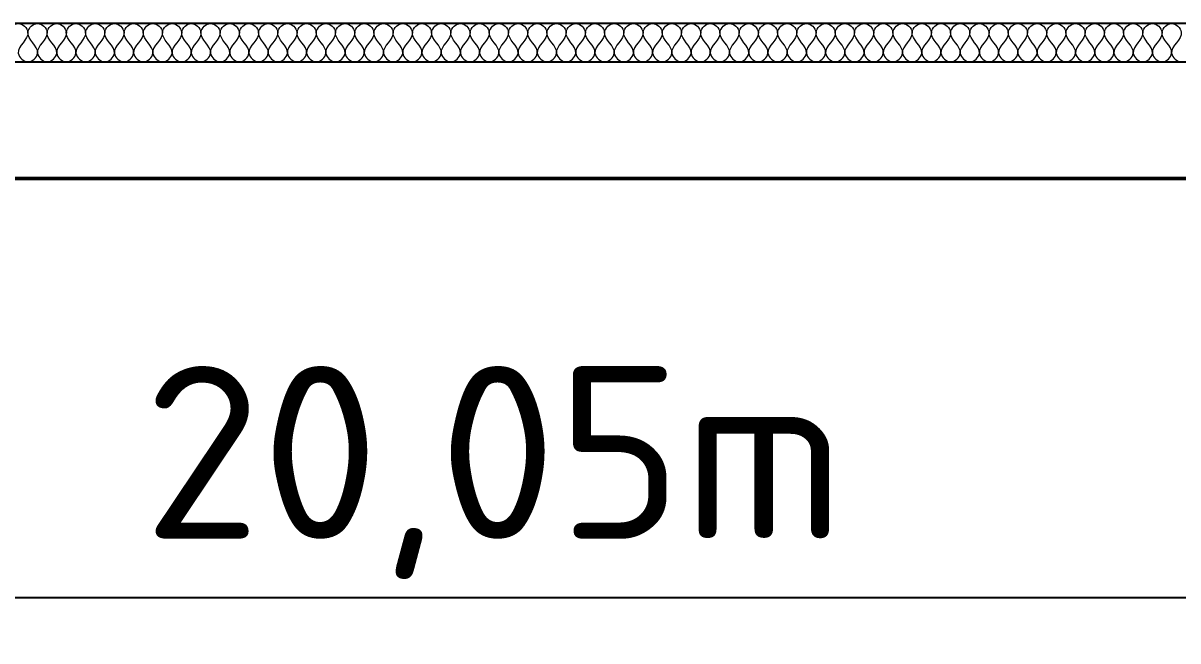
# Model space of a CAD drawing. Header units: metres. Extents: x 125 to 1179, y 511 to 749.
# Drawn here: x 225.71 to 259.13, y 514.44 to 532.32 of the extents above; entities that cross this region are included whole.
import ezdxf

# ---------------------------------------------------------------- set-up
doc = ezdxf.new("R2010")
doc.units = ezdxf.units.M
doc.layers.add('Text18', color=8, linetype='Continuous', lineweight=18)
doc.styles.get("Standard").update_dxf_attribs({"font": 'arial.ttf'})
doc.dimstyles.new('ISO-25', dxfattribs={"dimtxt": 2.5, "dimasz": 2.5, "dimexe": 1.25, "dimexo": 0.625, "dimtad": 1, "dimtxsty": 'Standard', "dimcen": 2.5, "dimadec": 0, "dimazin": 0, "dimtfac": 1, "dimtmove": 0, "dimatfit": 3, "dimfxl": 1, "dimarcsym": 0})

# ---------------------------------------------------------------- blocks, each defined once
blk = doc.blocks.new('*D5')
at = {"color": 0, "lineweight": -2, "transparency": 16777216}
for p, q in [((339.624, 531.699), (339.624, 514.439)), ((139.062, 530.575), (139.062, 514.439)), ((337.124, 515.689), (141.562, 515.689))]:
    blk.add_line(p, q, dxfattribs=at)
at = {"color": 0, "transparency": 16777216}
for points in [[(141.562, 516.105), (141.562, 515.272), (139.062, 515.689)], [(337.124, 516.105), (337.124, 515.272), (339.624, 515.689)]]:
    blk.add_solid(points, dxfattribs=at)
at = {"layer": 'Defpoints', "color": 0, "transparency": 16777216}
for p in [(339.624, 532.324), (139.062, 531.2), (139.062, 515.689)]:
    blk.add_point(p, dxfattribs=at)
at = {"color": 0, "transparency": 16777216, "insert": (239.343, 519.314), "char_height": 2.5, "attachment_point": 5}
blk.add_mtext('{\\fISOCPEUR|b0|i0|c0|p34;\\H2x;20,05m}', dxfattribs=at)

msp = doc.modelspace()

# ---------------------------------------------------------------- linework, layer by layer
for p, q in [((140.186, 532.324), (339.062, 532.324)), ((139.062, 531.2), (360.529, 531.2))]:
    msp.add_line(p, q)
at = {"lineweight": 50}
msp.add_line((361.652, 527.829), (135.692, 527.829), dxfattribs=at)
at = {"layer": 'Text18', "color": 0, "ltscale": 0.5}
for points, knots in [([(225.292, 532.062), (225.309, 532.182), (225.57, 532.443), (226.068, 531.948), (225.347, 531.564), (225.724, 531.201), (225.849, 531.2)], [2.217326, 2.217326, 2.217326, 2.217326, 2.553667, 2.890008, 3.49416, 3.830501, 3.830501, 3.830501, 3.830501]), ([(225.849, 532.062), (225.865, 532.182), (226.127, 532.443), (226.624, 531.948), (225.904, 531.564), (226.28, 531.201), (226.405, 531.2)], [2.217326, 2.217326, 2.217326, 2.217326, 2.553667, 2.890008, 3.49416, 3.830501, 3.830501, 3.830501, 3.830501]), ([(226.405, 532.062), (226.422, 532.182), (226.683, 532.443), (227.18, 531.948), (226.46, 531.564), (226.837, 531.201), (226.961, 531.2)], [2.217326, 2.217326, 2.217326, 2.217326, 2.553667, 2.890008, 3.49416, 3.830501, 3.830501, 3.830501, 3.830501]), ([(226.961, 532.062), (226.978, 532.182), (227.239, 532.443), (227.737, 531.948), (227.016, 531.564), (227.393, 531.201), (227.518, 531.2)], [2.217326, 2.217326, 2.217326, 2.217326, 2.553667, 2.890008, 3.49416, 3.830501, 3.830501, 3.830501, 3.830501]), ([(227.518, 532.062), (227.534, 532.182), (227.796, 532.443), (228.293, 531.948), (227.572, 531.564), (227.949, 531.201), (228.074, 531.2)], [2.217326, 2.217326, 2.217326, 2.217326, 2.553667, 2.890008, 3.49416, 3.830501, 3.830501, 3.830501, 3.830501]), ([(228.074, 532.062), (228.091, 532.182), (228.352, 532.443), (228.849, 531.948), (228.129, 531.564), (228.506, 531.201), (228.63, 531.2)], [2.217326, 2.217326, 2.217326, 2.217326, 2.553667, 2.890008, 3.49416, 3.830501, 3.830501, 3.830501, 3.830501]), ([(228.63, 532.062), (228.647, 532.182), (228.908, 532.443), (229.406, 531.948), (228.685, 531.564), (229.062, 531.201), (229.187, 531.2)], [2.217326, 2.217326, 2.217326, 2.217326, 2.553667, 2.890008, 3.49416, 3.830501, 3.830501, 3.830501, 3.830501]), ([(229.187, 532.062), (229.203, 532.182), (229.465, 532.443), (229.962, 531.948), (229.241, 531.564), (229.618, 531.201), (229.743, 531.2)], [2.217326, 2.217326, 2.217326, 2.217326, 2.553667, 2.890008, 3.49416, 3.830501, 3.830501, 3.830501, 3.830501]), ([(229.743, 532.062), (229.76, 532.182), (230.021, 532.443), (230.518, 531.948), (229.798, 531.564), (230.175, 531.201), (230.299, 531.2)], [2.217326, 2.217326, 2.217326, 2.217326, 2.553667, 2.890008, 3.49416, 3.830501, 3.830501, 3.830501, 3.830501]), ([(230.299, 532.062), (230.316, 532.182), (230.577, 532.443), (231.075, 531.948), (230.354, 531.564), (230.731, 531.201), (230.856, 531.2)], [2.217326, 2.217326, 2.217326, 2.217326, 2.553667, 2.890008, 3.49416, 3.830501, 3.830501, 3.830501, 3.830501]), ([(230.856, 532.062), (230.872, 532.182), (231.134, 532.443), (231.631, 531.948), (230.91, 531.564), (231.287, 531.201), (231.412, 531.2)], [2.217326, 2.217326, 2.217326, 2.217326, 2.553667, 2.890008, 3.49416, 3.830501, 3.830501, 3.830501, 3.830501]), ([(231.412, 532.062), (231.429, 532.182), (231.69, 532.443), (232.187, 531.948), (231.467, 531.564), (231.844, 531.201), (231.968, 531.2)], [2.217326, 2.217326, 2.217326, 2.217326, 2.553667, 2.890008, 3.49416, 3.830501, 3.830501, 3.830501, 3.830501]), ([(231.968, 532.062), (231.985, 532.182), (232.246, 532.443), (232.744, 531.948), (232.023, 531.564), (232.4, 531.201), (232.525, 531.2)], [2.217326, 2.217326, 2.217326, 2.217326, 2.553667, 2.890008, 3.49416, 3.830501, 3.830501, 3.830501, 3.830501]), ([(232.525, 532.062), (232.541, 532.182), (232.803, 532.443), (233.3, 531.948), (232.579, 531.564), (232.956, 531.201), (233.081, 531.2)], [2.217326, 2.217326, 2.217326, 2.217326, 2.553667, 2.890008, 3.49416, 3.830501, 3.830501, 3.830501, 3.830501]), ([(233.081, 532.062), (233.098, 532.182), (233.359, 532.443), (233.856, 531.948), (233.136, 531.564), (233.513, 531.201), (233.637, 531.2)], [2.217326, 2.217326, 2.217326, 2.217326, 2.553667, 2.890008, 3.49416, 3.830501, 3.830501, 3.830501, 3.830501]), ([(233.637, 532.062), (233.654, 532.182), (233.915, 532.443), (234.413, 531.948), (233.692, 531.564), (234.069, 531.201), (234.194, 531.2)], [2.217326, 2.217326, 2.217326, 2.217326, 2.553667, 2.890008, 3.49416, 3.830501, 3.830501, 3.830501, 3.830501]), ([(234.194, 532.062), (234.21, 532.182), (234.472, 532.443), (234.969, 531.948), (234.248, 531.564), (234.625, 531.201), (234.75, 531.2)], [2.217326, 2.217326, 2.217326, 2.217326, 2.553667, 2.890008, 3.49416, 3.830501, 3.830501, 3.830501, 3.830501]), ([(234.75, 532.062), (234.767, 532.182), (235.028, 532.443), (235.525, 531.948), (234.805, 531.564), (235.182, 531.201), (235.306, 531.2)], [2.217326, 2.217326, 2.217326, 2.217326, 2.553667, 2.890008, 3.49416, 3.830501, 3.830501, 3.830501, 3.830501]), ([(235.306, 532.062), (235.323, 532.182), (235.584, 532.443), (236.082, 531.948), (235.361, 531.564), (235.738, 531.201), (235.863, 531.2)], [2.217326, 2.217326, 2.217326, 2.217326, 2.553667, 2.890008, 3.49416, 3.830501, 3.830501, 3.830501, 3.830501]), ([(235.863, 532.062), (235.879, 532.182), (236.141, 532.443), (236.638, 531.948), (235.917, 531.564), (236.294, 531.201), (236.419, 531.2)], [2.217326, 2.217326, 2.217326, 2.217326, 2.553667, 2.890008, 3.49416, 3.830501, 3.830501, 3.830501, 3.830501]), ([(236.419, 532.062), (236.436, 532.182), (236.697, 532.443), (237.194, 531.948), (236.474, 531.564), (236.851, 531.201), (236.975, 531.2)], [2.217326, 2.217326, 2.217326, 2.217326, 2.553667, 2.890008, 3.49416, 3.830501, 3.830501, 3.830501, 3.830501]), ([(236.975, 532.062), (236.992, 532.182), (237.253, 532.443), (237.751, 531.948), (237.03, 531.564), (237.407, 531.201), (237.532, 531.2)], [2.217326, 2.217326, 2.217326, 2.217326, 2.553667, 2.890008, 3.49416, 3.830501, 3.830501, 3.830501, 3.830501]), ([(237.532, 532.062), (237.548, 532.182), (237.81, 532.443), (238.307, 531.948), (237.586, 531.564), (237.963, 531.201), (238.088, 531.2)], [2.217326, 2.217326, 2.217326, 2.217326, 2.553667, 2.890008, 3.49416, 3.830501, 3.830501, 3.830501, 3.830501]), ([(238.088, 532.062), (238.105, 532.182), (238.366, 532.443), (238.863, 531.948), (238.143, 531.564), (238.52, 531.201), (238.644, 531.2)], [2.217326, 2.217326, 2.217326, 2.217326, 2.553667, 2.890008, 3.49416, 3.830501, 3.830501, 3.830501, 3.830501]), ([(238.644, 532.062), (238.661, 532.182), (238.922, 532.443), (239.42, 531.948), (238.699, 531.564), (239.076, 531.201), (239.201, 531.2)], [2.217326, 2.217326, 2.217326, 2.217326, 2.553667, 2.890008, 3.49416, 3.830501, 3.830501, 3.830501, 3.830501]), ([(239.201, 532.062), (239.217, 532.182), (239.478, 532.443), (239.976, 531.948), (239.255, 531.564), (239.632, 531.201), (239.757, 531.2)], [2.217326, 2.217326, 2.217326, 2.217326, 2.553667, 2.890008, 3.49416, 3.830501, 3.830501, 3.830501, 3.830501]), ([(239.757, 532.062), (239.773, 532.182), (240.035, 532.443), (240.532, 531.948), (239.812, 531.564), (240.188, 531.201), (240.313, 531.2)], [2.217326, 2.217326, 2.217326, 2.217326, 2.553667, 2.890008, 3.49416, 3.830501, 3.830501, 3.830501, 3.830501]), ([(240.313, 532.062), (240.33, 532.182), (240.591, 532.443), (241.089, 531.948), (240.368, 531.564), (240.745, 531.201), (240.869, 531.2)], [2.217326, 2.217326, 2.217326, 2.217326, 2.553667, 2.890008, 3.49416, 3.830501, 3.830501, 3.830501, 3.830501]), ([(240.869, 532.062), (240.886, 532.182), (241.147, 532.443), (241.645, 531.948), (240.924, 531.564), (241.301, 531.201), (241.426, 531.2)], [2.217326, 2.217326, 2.217326, 2.217326, 2.553667, 2.890008, 3.49416, 3.830501, 3.830501, 3.830501, 3.830501]), ([(241.426, 532.062), (241.442, 532.182), (241.704, 532.443), (242.201, 531.948), (241.481, 531.564), (241.857, 531.201), (241.982, 531.2)], [2.217326, 2.217326, 2.217326, 2.217326, 2.553667, 2.890008, 3.49416, 3.830501, 3.830501, 3.830501, 3.830501]), ([(241.982, 532.062), (241.999, 532.182), (242.26, 532.443), (242.758, 531.948), (242.037, 531.564), (242.414, 531.201), (242.538, 531.2)], [2.217326, 2.217326, 2.217326, 2.217326, 2.553667, 2.890008, 3.49416, 3.830501, 3.830501, 3.830501, 3.830501]), ([(242.538, 532.062), (242.555, 532.182), (242.816, 532.443), (243.314, 531.948), (242.593, 531.564), (242.97, 531.201), (243.095, 531.2)], [2.217326, 2.217326, 2.217326, 2.217326, 2.553667, 2.890008, 3.49416, 3.830501, 3.830501, 3.830501, 3.830501]), ([(243.095, 532.062), (243.111, 532.182), (243.373, 532.443), (243.87, 531.948), (243.15, 531.564), (243.526, 531.201), (243.651, 531.2)], [2.217326, 2.217326, 2.217326, 2.217326, 2.553667, 2.890008, 3.49416, 3.830501, 3.830501, 3.830501, 3.830501]), ([(243.651, 532.062), (243.668, 532.182), (243.929, 532.443), (244.426, 531.948), (243.706, 531.564), (244.083, 531.201), (244.207, 531.2)], [2.217326, 2.217326, 2.217326, 2.217326, 2.553667, 2.890008, 3.49416, 3.830501, 3.830501, 3.830501, 3.830501]), ([(244.207, 532.062), (244.224, 532.182), (244.485, 532.443), (244.983, 531.948), (244.262, 531.564), (244.639, 531.201), (244.764, 531.2)], [2.217326, 2.217326, 2.217326, 2.217326, 2.553667, 2.890008, 3.49416, 3.830501, 3.830501, 3.830501, 3.830501]), ([(244.764, 532.062), (244.78, 532.182), (245.042, 532.443), (245.539, 531.948), (244.818, 531.564), (245.195, 531.201), (245.32, 531.2)], [2.217326, 2.217326, 2.217326, 2.217326, 2.553667, 2.890008, 3.49416, 3.830501, 3.830501, 3.830501, 3.830501]), ([(245.32, 532.062), (245.337, 532.182), (245.598, 532.443), (246.095, 531.948), (245.375, 531.564), (245.752, 531.201), (245.876, 531.2)], [2.217326, 2.217326, 2.217326, 2.217326, 2.553667, 2.890008, 3.49416, 3.830501, 3.830501, 3.830501, 3.830501]), ([(245.876, 532.062), (245.893, 532.182), (246.154, 532.443), (246.652, 531.948), (245.931, 531.564), (246.308, 531.201), (246.433, 531.2)], [2.217326, 2.217326, 2.217326, 2.217326, 2.553667, 2.890008, 3.49416, 3.830501, 3.830501, 3.830501, 3.830501]), ([(246.433, 532.062), (246.449, 532.182), (246.711, 532.443), (247.208, 531.948), (246.487, 531.564), (246.864, 531.201), (246.989, 531.2)], [2.217326, 2.217326, 2.217326, 2.217326, 2.553667, 2.890008, 3.49416, 3.830501, 3.830501, 3.830501, 3.830501]), ([(246.989, 532.062), (247.006, 532.182), (247.267, 532.443), (247.764, 531.948), (247.044, 531.564), (247.421, 531.201), (247.545, 531.2)], [2.217326, 2.217326, 2.217326, 2.217326, 2.553667, 2.890008, 3.49416, 3.830501, 3.830501, 3.830501, 3.830501]), ([(247.545, 532.062), (247.562, 532.182), (247.823, 532.443), (248.321, 531.948), (247.6, 531.564), (247.977, 531.201), (248.102, 531.2)], [2.217326, 2.217326, 2.217326, 2.217326, 2.553667, 2.890008, 3.49416, 3.830501, 3.830501, 3.830501, 3.830501]), ([(248.102, 532.062), (248.118, 532.182), (248.38, 532.443), (248.877, 531.948), (248.156, 531.564), (248.533, 531.201), (248.658, 531.2)], [2.217326, 2.217326, 2.217326, 2.217326, 2.553667, 2.890008, 3.49416, 3.830501, 3.830501, 3.830501, 3.830501]), ([(248.658, 532.062), (248.675, 532.182), (248.936, 532.443), (249.433, 531.948), (248.713, 531.564), (249.09, 531.201), (249.214, 531.2)], [2.217326, 2.217326, 2.217326, 2.217326, 2.553667, 2.890008, 3.49416, 3.830501, 3.830501, 3.830501, 3.830501]), ([(249.214, 532.062), (249.231, 532.182), (249.492, 532.443), (249.99, 531.948), (249.269, 531.564), (249.646, 531.201), (249.771, 531.2)], [2.217326, 2.217326, 2.217326, 2.217326, 2.553667, 2.890008, 3.49416, 3.830501, 3.830501, 3.830501, 3.830501]), ([(249.771, 532.062), (249.787, 532.182), (250.049, 532.443), (250.546, 531.948), (249.825, 531.564), (250.202, 531.201), (250.327, 531.2)], [2.217326, 2.217326, 2.217326, 2.217326, 2.553667, 2.890008, 3.49416, 3.830501, 3.830501, 3.830501, 3.830501]), ([(250.327, 532.062), (250.344, 532.182), (250.605, 532.443), (251.102, 531.948), (250.382, 531.564), (250.759, 531.201), (250.883, 531.2)], [2.217326, 2.217326, 2.217326, 2.217326, 2.553667, 2.890008, 3.49416, 3.830501, 3.830501, 3.830501, 3.830501]), ([(250.883, 532.062), (250.9, 532.182), (251.161, 532.443), (251.659, 531.948), (250.938, 531.564), (251.315, 531.201), (251.44, 531.2)], [2.217326, 2.217326, 2.217326, 2.217326, 2.553667, 2.890008, 3.49416, 3.830501, 3.830501, 3.830501, 3.830501]), ([(251.44, 532.062), (251.456, 532.182), (251.718, 532.443), (252.215, 531.948), (251.494, 531.564), (251.871, 531.201), (251.996, 531.2)], [2.217326, 2.217326, 2.217326, 2.217326, 2.553667, 2.890008, 3.49416, 3.830501, 3.830501, 3.830501, 3.830501]), ([(251.996, 532.062), (252.013, 532.182), (252.274, 532.443), (252.771, 531.948), (252.051, 531.564), (252.428, 531.201), (252.552, 531.2)], [2.217326, 2.217326, 2.217326, 2.217326, 2.553667, 2.890008, 3.49416, 3.830501, 3.830501, 3.830501, 3.830501]), ([(252.552, 532.062), (252.569, 532.182), (252.83, 532.443), (253.328, 531.948), (252.607, 531.564), (252.984, 531.201), (253.109, 531.2)], [2.217326, 2.217326, 2.217326, 2.217326, 2.553667, 2.890008, 3.49416, 3.830501, 3.830501, 3.830501, 3.830501]), ([(253.109, 532.062), (253.125, 532.182), (253.387, 532.443), (253.884, 531.948), (253.163, 531.564), (253.54, 531.201), (253.665, 531.2)], [2.217326, 2.217326, 2.217326, 2.217326, 2.553667, 2.890008, 3.49416, 3.830501, 3.830501, 3.830501, 3.830501]), ([(253.665, 532.062), (253.682, 532.182), (253.943, 532.443), (254.44, 531.948), (253.72, 531.564), (254.097, 531.201), (254.221, 531.2)], [2.217326, 2.217326, 2.217326, 2.217326, 2.553667, 2.890008, 3.49416, 3.830501, 3.830501, 3.830501, 3.830501]), ([(254.221, 532.062), (254.238, 532.182), (254.499, 532.443), (254.997, 531.948), (254.276, 531.564), (254.653, 531.201), (254.778, 531.2)], [2.217326, 2.217326, 2.217326, 2.217326, 2.553667, 2.890008, 3.49416, 3.830501, 3.830501, 3.830501, 3.830501]), ([(254.778, 532.062), (254.794, 532.182), (255.056, 532.443), (255.553, 531.948), (254.832, 531.564), (255.209, 531.201), (255.334, 531.2)], [2.217326, 2.217326, 2.217326, 2.217326, 2.553667, 2.890008, 3.49416, 3.830501, 3.830501, 3.830501, 3.830501]), ([(255.334, 532.062), (255.351, 532.182), (255.612, 532.443), (256.109, 531.948), (255.389, 531.564), (255.766, 531.201), (255.89, 531.2)], [2.217326, 2.217326, 2.217326, 2.217326, 2.553667, 2.890008, 3.49416, 3.830501, 3.830501, 3.830501, 3.830501]), ([(255.89, 532.062), (255.907, 532.182), (256.168, 532.443), (256.666, 531.948), (255.945, 531.564), (256.322, 531.201), (256.447, 531.2)], [2.217326, 2.217326, 2.217326, 2.217326, 2.553667, 2.890008, 3.49416, 3.830501, 3.830501, 3.830501, 3.830501]), ([(256.447, 532.062), (256.463, 532.182), (256.724, 532.443), (257.222, 531.948), (256.501, 531.564), (256.878, 531.201), (257.003, 531.2)], [2.217326, 2.217326, 2.217326, 2.217326, 2.553667, 2.890008, 3.49416, 3.830501, 3.830501, 3.830501, 3.830501]), ([(257.003, 532.062), (257.019, 532.182), (257.281, 532.443), (257.778, 531.948), (257.058, 531.564), (257.434, 531.201), (257.559, 531.2)], [2.217326, 2.217326, 2.217326, 2.217326, 2.553667, 2.890008, 3.49416, 3.830501, 3.830501, 3.830501, 3.830501]), ([(257.559, 532.062), (257.576, 532.182), (257.837, 532.443), (258.335, 531.948), (257.614, 531.564), (257.991, 531.201), (258.115, 531.2)], [2.217326, 2.217326, 2.217326, 2.217326, 2.553667, 2.890008, 3.49416, 3.830501, 3.830501, 3.830501, 3.830501]), ([(258.115, 532.062), (258.132, 532.182), (258.393, 532.443), (258.891, 531.948), (258.17, 531.564), (258.547, 531.201), (258.672, 531.2)], [2.217326, 2.217326, 2.217326, 2.217326, 2.553667, 2.890008, 3.49416, 3.830501, 3.830501, 3.830501, 3.830501]), ([(258.672, 532.062), (258.688, 532.182), (258.95, 532.443), (259.447, 531.948), (258.727, 531.564), (259.103, 531.201), (259.228, 531.2)], [2.217326, 2.217326, 2.217326, 2.217326, 2.553667, 2.890008, 3.49416, 3.830501, 3.830501, 3.830501, 3.830501]), ([(225.849, 531.2), (225.98, 531.201), (226.345, 531.564), (225.819, 531.847), (225.849, 532.062)], [1.2768335, 1.2768335, 1.2768335, 1.2768335, 1.6131741, 2.2173264, 2.2173264, 2.2173264, 2.2173264]), ([(226.405, 531.2), (226.536, 531.201), (226.901, 531.564), (226.375, 531.847), (226.405, 532.062)], [1.2768335, 1.2768335, 1.2768335, 1.2768335, 1.6131741, 2.2173264, 2.2173264, 2.2173264, 2.2173264]), ([(226.961, 531.2), (227.092, 531.201), (227.458, 531.564), (226.932, 531.847), (226.961, 532.062)], [1.2768335, 1.2768335, 1.2768335, 1.2768335, 1.6131741, 2.2173264, 2.2173264, 2.2173264, 2.2173264]), ([(227.518, 531.2), (227.648, 531.201), (228.014, 531.564), (227.488, 531.847), (227.518, 532.062)], [1.2768335, 1.2768335, 1.2768335, 1.2768335, 1.6131741, 2.2173264, 2.2173264, 2.2173264, 2.2173264]), ([(228.074, 531.2), (228.205, 531.201), (228.57, 531.564), (228.044, 531.847), (228.074, 532.062)], [1.2768335, 1.2768335, 1.2768335, 1.2768335, 1.6131741, 2.2173264, 2.2173264, 2.2173264, 2.2173264]), ([(228.63, 531.2), (228.761, 531.201), (229.127, 531.564), (228.6, 531.847), (228.63, 532.062)], [1.2768335, 1.2768335, 1.2768335, 1.2768335, 1.6131741, 2.2173264, 2.2173264, 2.2173264, 2.2173264]), ([(229.187, 531.2), (229.317, 531.201), (229.683, 531.564), (229.157, 531.847), (229.187, 532.062)], [1.2768335, 1.2768335, 1.2768335, 1.2768335, 1.6131741, 2.2173264, 2.2173264, 2.2173264, 2.2173264]), ([(229.743, 531.2), (229.874, 531.201), (230.239, 531.564), (229.713, 531.847), (229.743, 532.062)], [1.2768335, 1.2768335, 1.2768335, 1.2768335, 1.6131741, 2.2173264, 2.2173264, 2.2173264, 2.2173264]), ([(230.299, 531.2), (230.43, 531.201), (230.796, 531.564), (230.269, 531.847), (230.299, 532.062)], [1.2768335, 1.2768335, 1.2768335, 1.2768335, 1.6131741, 2.2173264, 2.2173264, 2.2173264, 2.2173264]), ([(230.856, 531.2), (230.986, 531.201), (231.352, 531.564), (230.826, 531.847), (230.856, 532.062)], [1.2768335, 1.2768335, 1.2768335, 1.2768335, 1.6131741, 2.2173264, 2.2173264, 2.2173264, 2.2173264]), ([(231.412, 531.2), (231.543, 531.201), (231.908, 531.564), (231.382, 531.847), (231.412, 532.062)], [1.2768335, 1.2768335, 1.2768335, 1.2768335, 1.6131741, 2.2173264, 2.2173264, 2.2173264, 2.2173264]), ([(231.968, 531.2), (232.099, 531.201), (232.465, 531.564), (231.938, 531.847), (231.968, 532.062)], [1.2768335, 1.2768335, 1.2768335, 1.2768335, 1.6131741, 2.2173264, 2.2173264, 2.2173264, 2.2173264]), ([(232.525, 531.2), (232.655, 531.201), (233.021, 531.564), (232.495, 531.847), (232.525, 532.062)], [1.2768335, 1.2768335, 1.2768335, 1.2768335, 1.6131741, 2.2173264, 2.2173264, 2.2173264, 2.2173264]), ([(233.081, 531.2), (233.212, 531.201), (233.577, 531.564), (233.051, 531.847), (233.081, 532.062)], [1.2768335, 1.2768335, 1.2768335, 1.2768335, 1.6131741, 2.2173264, 2.2173264, 2.2173264, 2.2173264]), ([(233.637, 531.2), (233.768, 531.201), (234.134, 531.564), (233.607, 531.847), (233.637, 532.062)], [1.2768335, 1.2768335, 1.2768335, 1.2768335, 1.6131741, 2.2173264, 2.2173264, 2.2173264, 2.2173264]), ([(234.194, 531.2), (234.324, 531.201), (234.69, 531.564), (234.164, 531.847), (234.194, 532.062)], [1.2768335, 1.2768335, 1.2768335, 1.2768335, 1.6131741, 2.2173264, 2.2173264, 2.2173264, 2.2173264]), ([(234.75, 531.2), (234.881, 531.201), (235.246, 531.564), (234.72, 531.847), (234.75, 532.062)], [1.2768335, 1.2768335, 1.2768335, 1.2768335, 1.6131741, 2.2173264, 2.2173264, 2.2173264, 2.2173264]), ([(235.306, 531.2), (235.437, 531.201), (235.803, 531.564), (235.276, 531.847), (235.306, 532.062)], [1.2768335, 1.2768335, 1.2768335, 1.2768335, 1.6131741, 2.2173264, 2.2173264, 2.2173264, 2.2173264]), ([(235.863, 531.2), (235.993, 531.201), (236.359, 531.564), (235.833, 531.847), (235.863, 532.062)], [1.2768335, 1.2768335, 1.2768335, 1.2768335, 1.6131741, 2.2173264, 2.2173264, 2.2173264, 2.2173264]), ([(236.419, 531.2), (236.55, 531.201), (236.915, 531.564), (236.389, 531.847), (236.419, 532.062)], [1.2768335, 1.2768335, 1.2768335, 1.2768335, 1.6131741, 2.2173264, 2.2173264, 2.2173264, 2.2173264]), ([(236.975, 531.2), (237.106, 531.201), (237.472, 531.564), (236.945, 531.847), (236.975, 532.062)], [1.2768335, 1.2768335, 1.2768335, 1.2768335, 1.6131741, 2.2173264, 2.2173264, 2.2173264, 2.2173264]), ([(237.532, 531.2), (237.662, 531.201), (238.028, 531.564), (237.502, 531.847), (237.532, 532.062)], [1.2768335, 1.2768335, 1.2768335, 1.2768335, 1.6131741, 2.2173264, 2.2173264, 2.2173264, 2.2173264]), ([(238.088, 531.2), (238.219, 531.201), (238.584, 531.564), (238.058, 531.847), (238.088, 532.062)], [1.2768335, 1.2768335, 1.2768335, 1.2768335, 1.6131741, 2.2173264, 2.2173264, 2.2173264, 2.2173264]), ([(238.644, 531.2), (238.775, 531.201), (239.14, 531.564), (238.614, 531.847), (238.644, 532.062)], [1.2768335, 1.2768335, 1.2768335, 1.2768335, 1.6131741, 2.2173264, 2.2173264, 2.2173264, 2.2173264]), ([(239.201, 531.2), (239.331, 531.201), (239.697, 531.564), (239.171, 531.847), (239.201, 532.062)], [1.2768335, 1.2768335, 1.2768335, 1.2768335, 1.6131741, 2.2173264, 2.2173264, 2.2173264, 2.2173264]), ([(239.757, 531.2), (239.888, 531.201), (240.253, 531.564), (239.727, 531.847), (239.757, 532.062)], [1.2768335, 1.2768335, 1.2768335, 1.2768335, 1.6131741, 2.2173264, 2.2173264, 2.2173264, 2.2173264]), ([(240.313, 531.2), (240.444, 531.201), (240.809, 531.564), (240.283, 531.847), (240.313, 532.062)], [1.2768335, 1.2768335, 1.2768335, 1.2768335, 1.6131741, 2.2173264, 2.2173264, 2.2173264, 2.2173264]), ([(240.869, 531.2), (241, 531.201), (241.366, 531.564), (240.84, 531.847), (240.869, 532.062)], [1.2768335, 1.2768335, 1.2768335, 1.2768335, 1.6131741, 2.2173264, 2.2173264, 2.2173264, 2.2173264]), ([(241.426, 531.2), (241.557, 531.201), (241.922, 531.564), (241.396, 531.847), (241.426, 532.062)], [1.2768335, 1.2768335, 1.2768335, 1.2768335, 1.6131741, 2.2173264, 2.2173264, 2.2173264, 2.2173264]), ([(241.982, 531.2), (242.113, 531.201), (242.478, 531.564), (241.952, 531.847), (241.982, 532.062)], [1.2768335, 1.2768335, 1.2768335, 1.2768335, 1.6131741, 2.2173264, 2.2173264, 2.2173264, 2.2173264]), ([(242.538, 531.2), (242.669, 531.201), (243.035, 531.564), (242.509, 531.847), (242.538, 532.062)], [1.2768335, 1.2768335, 1.2768335, 1.2768335, 1.6131741, 2.2173264, 2.2173264, 2.2173264, 2.2173264]), ([(243.095, 531.2), (243.226, 531.201), (243.591, 531.564), (243.065, 531.847), (243.095, 532.062)], [1.2768335, 1.2768335, 1.2768335, 1.2768335, 1.6131741, 2.2173264, 2.2173264, 2.2173264, 2.2173264]), ([(243.651, 531.2), (243.782, 531.201), (244.147, 531.564), (243.621, 531.847), (243.651, 532.062)], [1.2768335, 1.2768335, 1.2768335, 1.2768335, 1.6131741, 2.2173264, 2.2173264, 2.2173264, 2.2173264]), ([(244.207, 531.2), (244.338, 531.201), (244.704, 531.564), (244.178, 531.847), (244.207, 532.062)], [1.2768335, 1.2768335, 1.2768335, 1.2768335, 1.6131741, 2.2173264, 2.2173264, 2.2173264, 2.2173264]), ([(244.764, 531.2), (244.894, 531.201), (245.26, 531.564), (244.734, 531.847), (244.764, 532.062)], [1.2768335, 1.2768335, 1.2768335, 1.2768335, 1.6131741, 2.2173264, 2.2173264, 2.2173264, 2.2173264]), ([(245.32, 531.2), (245.451, 531.201), (245.816, 531.564), (245.29, 531.847), (245.32, 532.062)], [1.2768335, 1.2768335, 1.2768335, 1.2768335, 1.6131741, 2.2173264, 2.2173264, 2.2173264, 2.2173264]), ([(245.876, 531.2), (246.007, 531.201), (246.373, 531.564), (245.846, 531.847), (245.876, 532.062)], [1.2768335, 1.2768335, 1.2768335, 1.2768335, 1.6131741, 2.2173264, 2.2173264, 2.2173264, 2.2173264]), ([(246.433, 531.2), (246.563, 531.201), (246.929, 531.564), (246.403, 531.847), (246.433, 532.062)], [1.2768335, 1.2768335, 1.2768335, 1.2768335, 1.6131741, 2.2173264, 2.2173264, 2.2173264, 2.2173264]), ([(246.989, 531.2), (247.12, 531.201), (247.485, 531.564), (246.959, 531.847), (246.989, 532.062)], [1.2768335, 1.2768335, 1.2768335, 1.2768335, 1.6131741, 2.2173264, 2.2173264, 2.2173264, 2.2173264]), ([(247.545, 531.2), (247.676, 531.201), (248.042, 531.564), (247.515, 531.847), (247.545, 532.062)], [1.2768335, 1.2768335, 1.2768335, 1.2768335, 1.6131741, 2.2173264, 2.2173264, 2.2173264, 2.2173264]), ([(248.102, 531.2), (248.232, 531.201), (248.598, 531.564), (248.072, 531.847), (248.102, 532.062)], [1.2768335, 1.2768335, 1.2768335, 1.2768335, 1.6131741, 2.2173264, 2.2173264, 2.2173264, 2.2173264]), ([(248.658, 531.2), (248.789, 531.201), (249.154, 531.564), (248.628, 531.847), (248.658, 532.062)], [1.2768335, 1.2768335, 1.2768335, 1.2768335, 1.6131741, 2.2173264, 2.2173264, 2.2173264, 2.2173264]), ([(249.214, 531.2), (249.345, 531.201), (249.711, 531.564), (249.184, 531.847), (249.214, 532.062)], [1.2768335, 1.2768335, 1.2768335, 1.2768335, 1.6131741, 2.2173264, 2.2173264, 2.2173264, 2.2173264]), ([(249.771, 531.2), (249.901, 531.201), (250.267, 531.564), (249.741, 531.847), (249.771, 532.062)], [1.2768335, 1.2768335, 1.2768335, 1.2768335, 1.6131741, 2.2173264, 2.2173264, 2.2173264, 2.2173264]), ([(250.327, 531.2), (250.458, 531.201), (250.823, 531.564), (250.297, 531.847), (250.327, 532.062)], [1.2768335, 1.2768335, 1.2768335, 1.2768335, 1.6131741, 2.2173264, 2.2173264, 2.2173264, 2.2173264]), ([(250.883, 531.2), (251.014, 531.201), (251.38, 531.564), (250.853, 531.847), (250.883, 532.062)], [1.2768335, 1.2768335, 1.2768335, 1.2768335, 1.6131741, 2.2173264, 2.2173264, 2.2173264, 2.2173264]), ([(251.44, 531.2), (251.57, 531.201), (251.936, 531.564), (251.41, 531.847), (251.44, 532.062)], [1.2768335, 1.2768335, 1.2768335, 1.2768335, 1.6131741, 2.2173264, 2.2173264, 2.2173264, 2.2173264]), ([(251.996, 531.2), (252.127, 531.201), (252.492, 531.564), (251.966, 531.847), (251.996, 532.062)], [1.2768335, 1.2768335, 1.2768335, 1.2768335, 1.6131741, 2.2173264, 2.2173264, 2.2173264, 2.2173264]), ([(252.552, 531.2), (252.683, 531.201), (253.049, 531.564), (252.522, 531.847), (252.552, 532.062)], [1.2768335, 1.2768335, 1.2768335, 1.2768335, 1.6131741, 2.2173264, 2.2173264, 2.2173264, 2.2173264]), ([(253.109, 531.2), (253.239, 531.201), (253.605, 531.564), (253.079, 531.847), (253.109, 532.062)], [1.2768335, 1.2768335, 1.2768335, 1.2768335, 1.6131741, 2.2173264, 2.2173264, 2.2173264, 2.2173264]), ([(253.665, 531.2), (253.796, 531.201), (254.161, 531.564), (253.635, 531.847), (253.665, 532.062)], [1.2768335, 1.2768335, 1.2768335, 1.2768335, 1.6131741, 2.2173264, 2.2173264, 2.2173264, 2.2173264]), ([(254.221, 531.2), (254.352, 531.201), (254.718, 531.564), (254.191, 531.847), (254.221, 532.062)], [1.2768335, 1.2768335, 1.2768335, 1.2768335, 1.6131741, 2.2173264, 2.2173264, 2.2173264, 2.2173264]), ([(254.778, 531.2), (254.908, 531.201), (255.274, 531.564), (254.748, 531.847), (254.778, 532.062)], [1.2768335, 1.2768335, 1.2768335, 1.2768335, 1.6131741, 2.2173264, 2.2173264, 2.2173264, 2.2173264]), ([(255.334, 531.2), (255.465, 531.201), (255.83, 531.564), (255.304, 531.847), (255.334, 532.062)], [1.2768335, 1.2768335, 1.2768335, 1.2768335, 1.6131741, 2.2173264, 2.2173264, 2.2173264, 2.2173264]), ([(255.89, 531.2), (256.021, 531.201), (256.386, 531.564), (255.86, 531.847), (255.89, 532.062)], [1.2768335, 1.2768335, 1.2768335, 1.2768335, 1.6131741, 2.2173264, 2.2173264, 2.2173264, 2.2173264]), ([(256.447, 531.2), (256.577, 531.201), (256.943, 531.564), (256.417, 531.847), (256.447, 532.062)], [1.2768335, 1.2768335, 1.2768335, 1.2768335, 1.6131741, 2.2173264, 2.2173264, 2.2173264, 2.2173264]), ([(257.003, 531.2), (257.134, 531.201), (257.499, 531.564), (256.973, 531.847), (257.003, 532.062)], [1.2768335, 1.2768335, 1.2768335, 1.2768335, 1.6131741, 2.2173264, 2.2173264, 2.2173264, 2.2173264]), ([(257.559, 531.2), (257.69, 531.201), (258.055, 531.564), (257.529, 531.847), (257.559, 532.062)], [1.2768335, 1.2768335, 1.2768335, 1.2768335, 1.6131741, 2.2173264, 2.2173264, 2.2173264, 2.2173264]), ([(258.115, 531.2), (258.246, 531.201), (258.612, 531.564), (258.086, 531.847), (258.115, 532.062)], [1.2768335, 1.2768335, 1.2768335, 1.2768335, 1.6131741, 2.2173264, 2.2173264, 2.2173264, 2.2173264]), ([(258.672, 531.2), (258.803, 531.201), (259.168, 531.564), (258.642, 531.847), (258.672, 532.062)], [1.2768335, 1.2768335, 1.2768335, 1.2768335, 1.6131741, 2.2173264, 2.2173264, 2.2173264, 2.2173264])]:
    msp.add_open_spline(points, degree=3, knots=knots, dxfattribs=at)

# ---------------------------------------------------------------- dimensions: what is measured, and where the dimension line sits
dim = msp.add_linear_dim(base=(139.062, 515.689), p1=(339.624, 532.324), p2=(139.062, 531.2), text='{\\fISOCPEUR|b0|i0|c0|p34;\\H2x;20,05m}', dimstyle='ISO-25')
dim.commit()
dim.dimension.update_dxf_attribs({"geometry": '*D5', "text_midpoint": (239.343, 519.314)})

doc.saveas('drawing.dxf')
